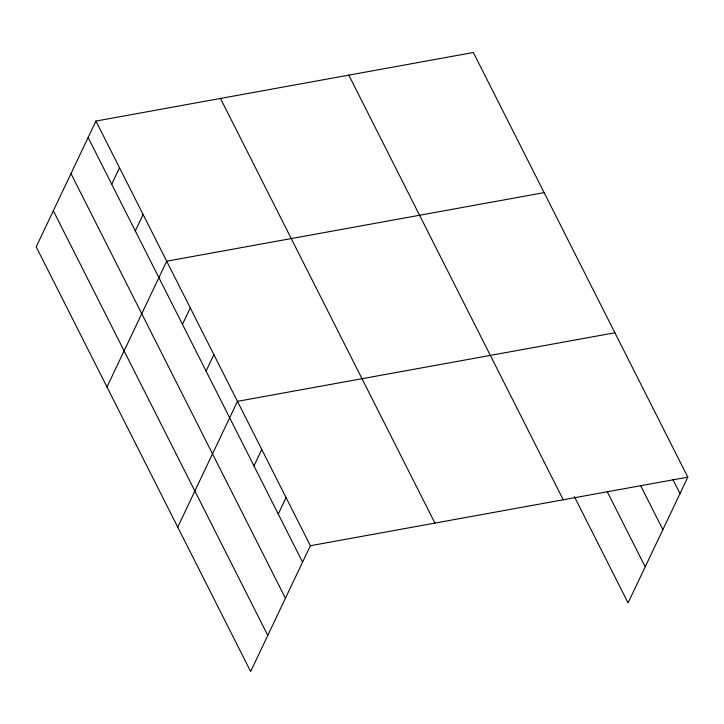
<?xml version="1.0" encoding="UTF-8"?>
<svg xmlns="http://www.w3.org/2000/svg" width="724" height="724" viewBox="0 0 724 724"><rect width="100%" height="100%" fill="white"/><g stroke="black" fill="none" stroke-linecap="round" stroke-linejoin="round"><path stroke-width="1.09" d="M95.93 121.071L36.2 246.848L250.64 671.501L310.37 545.724L95.93 121.071L473.36 52.499L687.8 477.152L628.07 602.929L574.404 496.646M111.713 184.222L119.514 167.778M135.298 230.929L143.108 214.494M106.962 386.987L166.692 261.201L544.122 192.629M182.475 324.352L190.276 307.917M206.069 371.068L213.87 354.624M177.733 527.126L237.454 401.34L614.893 332.769M253.961 465.903L261.762 449.468M278.26 514.031L286.061 497.596M310.37 545.724L687.8 477.152M672.904 479.55L679.999 493.587M640.586 485.551L662.858 529.669M607.237 491.65L645.211 566.847M348.805 75.124L563.245 499.777M220.476 98.437L434.925 523.09M88.12 137.506L302.56 562.159M70.988 173.588L285.428 598.241M53.332 210.765L267.78 635.419"/></g></svg>
